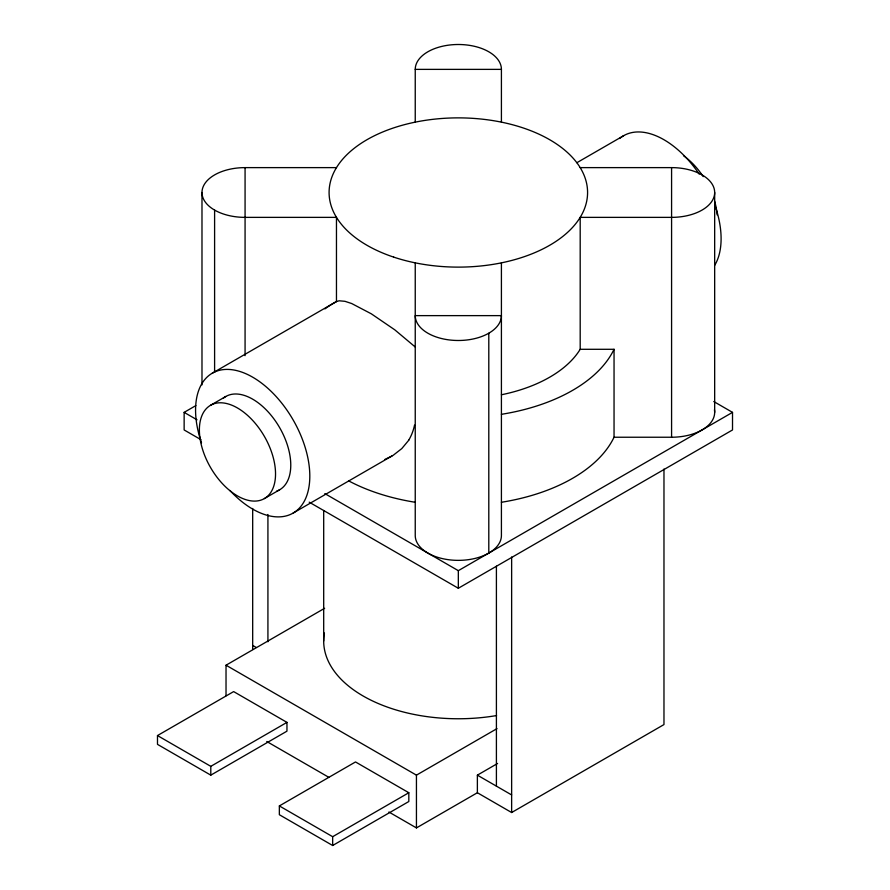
<?xml version="1.0" encoding="UTF-8"?>
<svg xmlns="http://www.w3.org/2000/svg" width="890" height="890" viewBox="0 0 890 890"><rect width="100%" height="100%" fill="white"/><g stroke="black" fill="none" stroke-linecap="round" stroke-linejoin="round"><path stroke-width="1.33" d="M201.986 384.88L201.986 192.496A43.087 24.875 0 0 1 245.073 167.62L336.464 167.62M580.191 167.62L671.583 167.62A43.087 24.875 0 0 1 714.67 192.496L714.67 412.37M408.788 440.194L401.802 448.582L393.235 455.257L293.077 513.107M212.298 373.188L336.464 301.521L339.201 300.787L344.931 301.309L351.684 303.534L371.341 313.836L394.782 329.823L415.241 347M576.865 162.714L623.578 135.736M200.973 439.671L184.141 429.959L184.141 412.37L195.856 405.595M210.53 405.295L225.76 396.506M264.386 498.578L279.616 489.789M226.027 695.758L226.027 665.208L324.639 608.282M157.486 735.563L233.647 691.597L286.958 722.38L286.958 731.168L210.797 775.145L157.486 744.363L157.486 735.563L210.797 766.346L286.958 722.38M324.828 493.594L458.328 570.668L732.515 412.37L732.515 429.959L458.328 588.257L309.208 502.16M279.349 805.928L355.511 761.951L408.822 792.734L408.822 801.523L332.66 845.5L279.349 814.717L279.349 805.928L332.66 836.7L408.822 792.734M226.027 665.208L416.442 775.145L497.009 728.621M388.897 812.014L416.442 827.911L477.374 792.734L477.374 775.145L497.599 763.464M477.374 792.734L511.639 812.526L663.973 724.571L663.973 469.041M391.9 456.047L384.936 459.407M415.241 122.141L415.241 69.376L501.415 69.376L501.415 122.141M501.415 394.771A129.25 74.627 0 0 0 580.191 349.292L614.044 349.292L614.044 437.235A161.568 93.283 0 0 1 501.415 502.272M614.044 437.235L671.583 437.235A43.087 24.875 0 0 0 714.436 409.801M713.769 401.546L732.515 412.37M184.141 412.37L197.024 419.802M252.682 645.428L256.198 647.453M477.374 775.145L511.639 794.937M266.744 741.492L329.022 777.437M671.583 167.62L671.583 437.235M580.191 349.292L580.191 217.371L671.583 217.371A43.087 24.875 0 0 0 714.67 192.496M511.639 556.984L511.639 812.526M501.415 262.85L501.415 535.491A43.087 24.875 0 0 1 458.328 560.366A43.087 24.875 0 0 1 415.241 535.491L415.241 262.85M496.409 566.173L496.409 786.137M488.799 333.216L488.799 553.079M458.328 570.668L458.328 588.257M416.442 775.145L416.442 827.911M336.464 301.521L336.464 217.371L245.073 217.371A43.087 24.875 0 0 1 201.986 192.496M332.66 836.7L332.66 845.5M323.693 510.493L323.693 641.023M267.923 514.487L267.923 641.768M252.682 508.468L252.682 649.489M245.073 167.62L245.073 355.655M214.601 210.085L214.601 372.243M210.797 766.346L210.797 775.145M201.518 442.909A80.779 46.636 60 0 1 243.014 372.554A80.779 46.636 60 0 1 309.397 483.793A80.779 46.636 60 0 1 229.898 490.468M619.618 138.517A80.779 46.636 60 0 1 699.206 174.129M714.715 204.689A80.779 46.636 60 0 1 714.715 265.287M683.509 155.694A53.856 31.094 60 0 1 703.211 176.62M714.614 201.151A53.856 31.094 60 0 1 717.129 214.846M415.241 69.376A43.087 24.875 0 0 1 458.328 44.5A43.087 24.875 0 0 1 501.415 69.376M415.241 502.272A161.568 93.283 0 0 1 348.735 480.911M614.044 349.292A161.568 93.283 0 0 1 501.415 414.317M414.54 425.097A75.394 58.64 36.5 0 1 408.721 440.149M324.95 308.875A93.895 76.662 0 0 1 336.509 301.577M223.123 398.364A53.856 31.094 60 0 1 279.616 427.601A53.856 31.094 60 0 1 276.69 491.147M496.553 715.56A134.635 77.73 0 0 1 324.405 633.001M501.415 315.627L415.241 315.627A43.087 24.875 0 0 0 458.328 340.492A43.087 24.875 0 0 0 501.415 315.627M199.85 437.157A53.856 31.094 60 0 0 261.46 499.935A53.856 31.094 60 0 0 251.058 418.723A53.856 31.094 60 0 0 199.85 437.157M393.703 257.121A129.25 74.627 0 0 0 587.578 192.496A129.25 74.627 0 0 0 393.703 127.871A129.25 74.627 0 0 0 393.703 257.121"/></g></svg>
